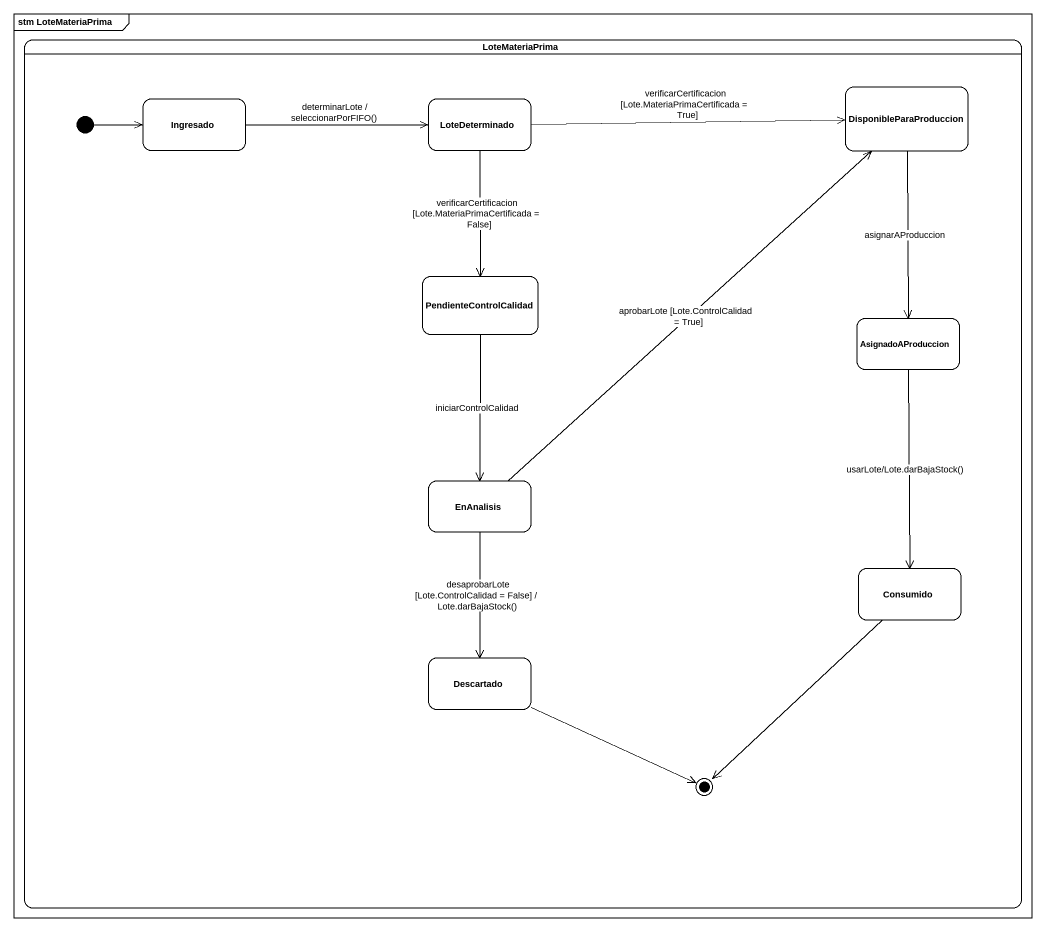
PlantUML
@startuml
mainframe stm LoteMateriaPrima
hide empty description
state LoteMateriaPrima {
  state DisponibleParaProduccion
  state Ingresado
  state LoteDeterminado
  state PendienteControlCalidad
  state AsignadoAProduccion
  state EnAnalisis
  state Consumido
  state Descartado
  [*] -right-> Ingresado
  Consumido --> [*]
  Descartado -right-> [*]
}
DisponibleParaProduccion --> AsignadoAProduccion : asignarAProduccion
Ingresado -right-> LoteDeterminado : determinarLote / seleccionarPorFIFO()
LoteDeterminado -right-> DisponibleParaProduccion : verificarCertificacion [Lote.MateriaPrimaCertificada = True]
LoteDeterminado --> PendienteControlCalidad : verificarCertificacion [Lote.MateriaPrimaCertificada = False]
PendienteControlCalidad --> EnAnalisis : iniciarControlCalidad
AsignadoAProduccion --> Consumido : usarLote/Lote.darBajaStock()
EnAnalisis -up-> DisponibleParaProduccion : aprobarLote [Lote.ControlCalidad = True]
EnAnalisis --> Descartado : desaprobarLote [Lote.ControlCalidad = False] / Lote.darBajaStock()
@enduml
